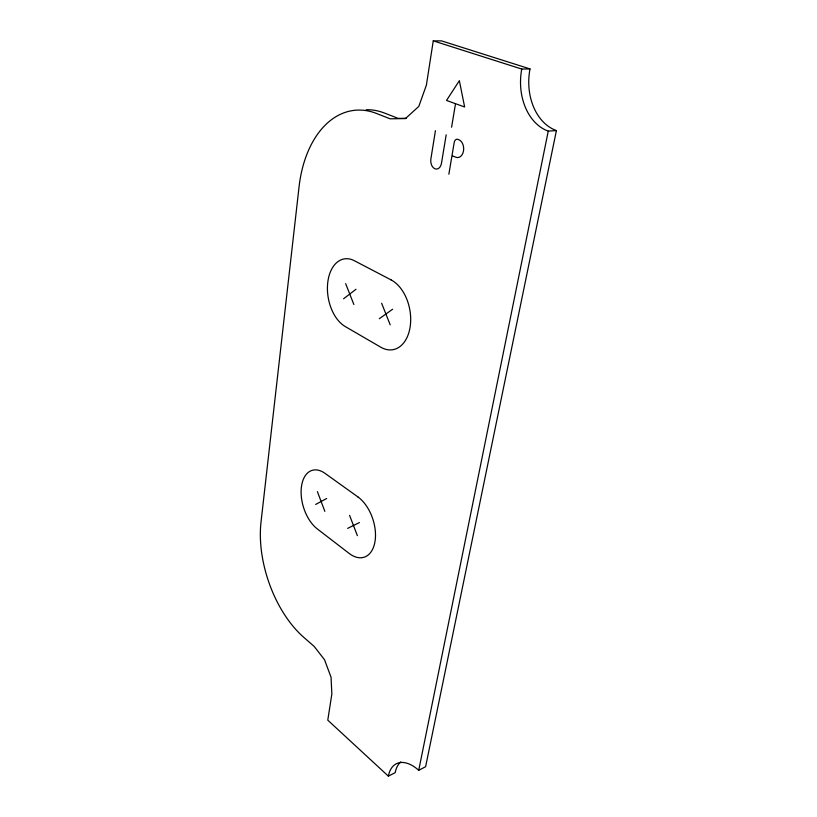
<?xml version="1.0" encoding="UTF-8"?>
<svg xmlns="http://www.w3.org/2000/svg" width="817" height="817" viewBox="0 0 817 817"><rect width="100%" height="100%" fill="white"/><g stroke="black" fill="none" stroke-linecap="round" stroke-linejoin="round"><path stroke-width="1.23" d="M433.265 40.85L426.382 85.152L418.804 106.404L405.446 118.588L390.097 118.802L376.514 113.471A105.638 67.597 83.4 0 0 299.053 186.879L261.021 522.043A90.779 51.42 71.5 0 0 303.853 637.413L314.157 646.4L324.533 659.748L331.048 677.252L331.855 693.95L327.78 720.165L388.371 776.15A39.134 21.416 64.3 0 1 418.723 770.298L425.606 766.714L556.408 130.557A52.4 39.053 -86 0 1 529.998 68.914L441.527 40.87L433.265 40.85L521.746 69.067L529.998 68.914M435.441 130.649L430.876 158.988A7.966 5.423 86.7 0 0 434.92 168.792A7.966 5.423 86.7 0 0 441.466 163.339L446.184 134.815M451.587 127.207L455.518 103.698L464.638 106.996L459.358 80.669L446.521 100.44L454.875 103.463M448.86 174.205L454.211 142.485A4.422 3.064 87.9 0 1 457.918 139.37L458.848 139.738A9.089 6.301 87.6 0 1 463.515 150.92A9.089 6.301 87.6 0 1 455.866 157.242L452.618 155.935M418.723 770.298L548.258 131.118A52.737 39.073 -86.3 0 1 521.746 69.067M343.589 298.767L355.998 289.269M379.292 318.722L392.62 309.235M315.648 504.446L326.667 498.482M388.371 776.15L395.183 772.657A38.94 21.487 64.2 0 1 400.8 761.873M347.633 528.385L359.398 522.584M548.258 131.118L556.408 130.557M406.427 118.261L398.155 118.383L384.562 113.083A105.066 67.74 83.6 0 0 366.21 109.723M381.631 303.25L390.189 324.809M345.652 283.632L353.863 304.506M349.594 515.364L357.366 535.666M317.384 491.64L324.86 511.34M391.129 279.925L354.353 260.715A35.468 22.325 80.3 0 0 327.872 281.538A35.468 22.325 80.3 0 0 345.264 326.555L380.814 347.215A36.459 23.744 79.5 0 0 410.144 326.902A36.459 23.744 79.5 0 0 391.129 279.925M357.866 496.879L325.003 473.349A32.435 18.944 73.2 0 0 301.463 486.534A32.435 18.944 73.2 0 0 317.333 528.956L349.196 553.446A33.385 19.976 72.1 0 0 375.064 541.15A33.385 19.976 72.1 0 0 357.866 496.879"/></g></svg>
